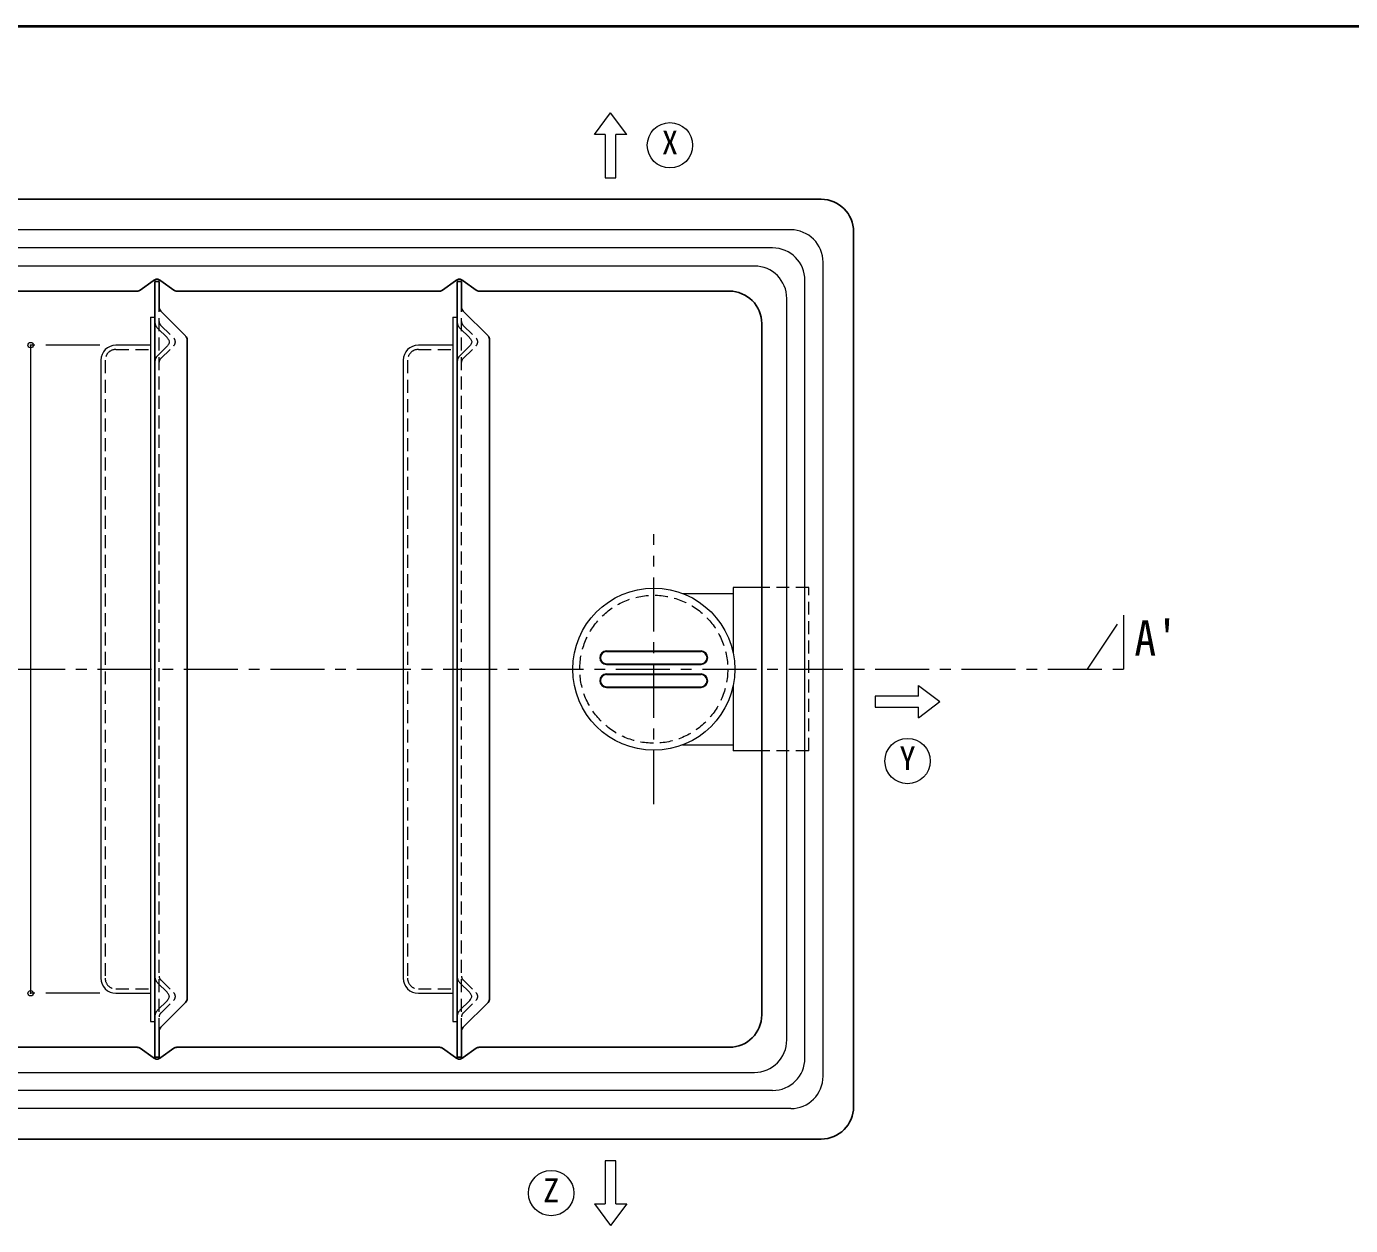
# Model space of a CAD drawing. Units: millimetres at full size, sheet at 1:10; details may follow other scales. Extents: x -2106 to 1944, y -1394 to 1416.
# Drawn here: x -837 to 389, y 306 to 1416 of the extents above; entities that cross this region are included whole.
import ezdxf
from ezdxf.enums import TextEntityAlignment as Align

# ---------------------------------------------------------------- set-up
doc = ezdxf.new("R2010")
doc.units = ezdxf.units.MM
doc.header["$LTSCALE"] = 10
doc.header["$PDMODE"] = 32
doc.header["$PDSIZE"] = 5
doc.linetypes.add('CHAIN1', pattern=[8, 5, -1, 1, -1])
doc.linetypes.add('DASHED1', pattern=[1.8, 1.2, -0.6])
doc.layers.add('0-0_ﾚｲﾔ1', color=7, linetype='Continuous', lineweight=18)
doc.styles.add('ＭＳ ゴシック', font='')
doc.styles.get('ＭＳ ゴシック').set_extended_font_data('MS Gothic')

msp = doc.modelspace()

# ---------------------------------------------------------------- linework, layer by layer
at = {"layer": '0-0_ﾚｲﾔ1', "color": 1, "lineweight": 40}
msp.add_line((1944.28, 1416.27), (-2105.72, 1416.27), dxfattribs=at)
at = {"layer": '0-0_ﾚｲﾔ1', "color": 4, "lineweight": 9}
for p, q in [((-280.72, 1316.27), (-295.72, 1336.27)), ((-280.72, 1316.27), (-290.72, 1316.27)), ((-290.72, 1276.27), (-290.72, 1316.27)), ((-128.93, 1228.06), (-1582.51, 1228.06)), ((-162.51, 1194.48), (-1548.93, 1194.48)), ((-98.93, 444.48), (-98.93, 1198.06)), ((-132.51, 478.06), (-132.51, 1164.48)), ((-721.72, 1147.27), (-721.72, 495.27)), ((-721.72, 1147.27), (-717.72, 1147.27)), ((-441.72, 1147.27), (-441.72, 495.27)), ((-441.72, 1147.27), (-437.72, 1147.27)), ((-832.72, 1121.27), (-832.72, 521.27)), ((-721.72, 1121.27), (-753.72, 1121.27)), ((-441.72, 1121.27), (-473.72, 1121.27)), ((-767.72, 1107.27), (-767.72, 535.27)), ((-487.72, 1107.27), (-487.72, 535.27)), ((-182.22, 896.77), (-182.22, 836.2)), ((-155.72, 896.77), (-182.22, 896.77)), ((-229.06, 891.37), (-182.22, 891.37)), ((-299.47, 838.15), (-211.97, 838.15)), ((-299.47, 816.9), (-211.97, 816.9)), ((-299.47, 804.4), (-211.97, 804.4)), ((-182.22, 806.35), (-182.22, 745.77)), ((-10.72, 806.27), (9.28, 791.27)), ((-10.72, 796.27), (-10.72, 806.27)), ((-50.72, 786.27), (-10.72, 786.27)), ((-10.72, 776.27), (9.28, 791.27)), ((-10.72, 776.27), (-10.72, 786.27)), ((-229.06, 751.17), (-182.22, 751.17)), ((-155.72, 745.77), (-182.22, 745.77)), ((-753.72, 521.27), (-721.72, 521.27)), ((-473.72, 521.27), (-441.72, 521.27)), ((-721.72, 495.27), (-717.72, 495.27)), ((-441.72, 495.27), (-437.72, 495.27)), ((-1548.93, 448.06), (-162.51, 448.06)), ((-128.93, 414.48), (-1582.51, 414.48)), ((-290.72, 326.27), (-290.72, 366.27)), ((-310.72, 326.27), (-300.72, 326.27)), ((-310.72, 326.27), (-295.72, 306.27))]:
    msp.add_line(p, q, dxfattribs=at)
at = {"layer": '0-0_ﾚｲﾔ1', "color": 5, "lineweight": 25}
for p, q in [((-1610.72, 1256.27), (-100.72, 1256.27)), ((-70.72, 1226.27), (-70.72, 416.27)), ((-731.2, 1172.22), (-719.29, 1180.84)), ((-713.72, 1180.34), (-717.72, 1180.34)), ((-717.72, 462.21), (-717.72, 1180.34)), ((-713.72, 1180.34), (-713.72, 1156.34)), ((-700.24, 1172.22), (-712.15, 1180.84)), ((-451.2, 1172.22), (-439.29, 1180.84)), ((-433.72, 1180.34), (-437.72, 1180.34)), ((-437.72, 462.21), (-437.72, 1180.34)), ((-433.72, 1180.34), (-433.72, 1156.34)), ((-420.24, 1172.22), (-432.15, 1180.84)), ((-734.13, 1171.27), (-977.31, 1171.27)), ((-697.31, 1171.27), (-454.13, 1171.27)), ((-417.31, 1171.27), (-185.72, 1171.27)), ((-689.18, 1129.74), (-712.26, 1152.81)), ((-409.18, 1129.74), (-432.26, 1152.81)), ((-155.72, 501.27), (-155.72, 1141.27)), ((-687.72, 516.34), (-687.72, 1126.2)), ((-407.72, 516.34), (-407.72, 1126.2)), ((-299.47, 825.65), (-211.97, 825.65)), ((-689.18, 512.81), (-712.26, 489.74)), ((-409.18, 512.81), (-432.26, 489.74)), ((-713.72, 486.2), (-713.72, 462.21)), ((-433.72, 486.2), (-433.72, 462.21)), ((-734.13, 471.27), (-977.31, 471.27)), ((-731.2, 470.32), (-719.29, 461.71)), ((-700.24, 470.32), (-712.15, 461.71)), ((-697.31, 471.27), (-454.13, 471.27)), ((-451.2, 470.32), (-439.29, 461.71)), ((-420.24, 470.32), (-432.15, 461.71)), ((-417.31, 471.27), (-185.72, 471.27)), ((-713.72, 462.21), (-717.72, 462.21)), ((-433.72, 462.21), (-437.72, 462.21)), ((-100.72, 386.27), (-1610.72, 386.27))]:
    msp.add_line(p, q, dxfattribs=at)
at = {"layer": '0-0_ﾚｲﾔ1', "color": 3}
for p, q in [((-145.72, 1211.27), (-1565.72, 1211.27)), ((-115.72, 461.27), (-115.72, 1181.27)), ((-145.72, 431.27), (-1565.72, 431.27))]:
    msp.add_line(p, q, dxfattribs=at)
at = {"layer": '0-0_ﾚｲﾔ1', "linetype": 'DASHED1'}
for p, q in [((-713.72, 486.2), (-713.72, 1156.34)), ((-433.72, 486.2), (-433.72, 1156.34)), ((-715.02, 1136.73), (-706.29, 1128.19)), ((-712.22, 1139.59), (-700.22, 1127.85)), ((-706.29, 1128.19), (-706.01, 1127.82)), ((-435.02, 1136.73), (-426.29, 1128.19)), ((-432.22, 1139.59), (-420.22, 1127.85)), ((-426.29, 1128.19), (-426.01, 1127.82)), ((-715.02, 1111.81), (-706.29, 1120.36)), ((-712.22, 1108.95), (-700.22, 1120.7)), ((-706.01, 1120.73), (-706.29, 1120.36)), ((-706.01, 1127.82), (-705.54, 1127.18)), ((-705.54, 1121.36), (-706.01, 1120.73)), ((-705.54, 1127.18), (-705.11, 1126.55)), ((-705.11, 1122), (-705.54, 1121.36)), ((-705.11, 1126.55), (-704.74, 1125.91)), ((-704.74, 1122.63), (-705.11, 1122)), ((-704.74, 1125.91), (-704.47, 1125.28)), ((-704.47, 1123.27), (-704.74, 1122.63)), ((-704.47, 1125.28), (-704.32, 1124.64)), ((-704.32, 1123.9), (-704.47, 1123.27)), ((-704.32, 1124.64), (-704.29, 1124.27)), ((-704.29, 1124.27), (-704.32, 1123.9)), ((-435.02, 1111.81), (-426.29, 1120.36)), ((-432.22, 1108.95), (-420.22, 1120.7)), ((-426.01, 1120.73), (-426.29, 1120.36)), ((-426.01, 1127.82), (-425.54, 1127.18)), ((-425.54, 1121.36), (-426.01, 1120.73)), ((-425.54, 1127.18), (-425.11, 1126.55)), ((-425.11, 1122), (-425.54, 1121.36)), ((-425.11, 1126.55), (-424.74, 1125.91)), ((-424.74, 1122.63), (-425.11, 1122)), ((-424.74, 1125.91), (-424.47, 1125.28)), ((-424.47, 1123.27), (-424.74, 1122.63)), ((-424.47, 1125.28), (-424.32, 1124.64)), ((-424.32, 1123.9), (-424.47, 1123.27)), ((-424.32, 1124.64), (-424.29, 1124.27)), ((-424.29, 1124.27), (-424.32, 1123.9)), ((-715.02, 530.73), (-706.29, 522.19)), ((-712.22, 533.59), (-700.22, 521.85)), ((-435.02, 530.73), (-426.29, 522.19)), ((-432.22, 533.59), (-420.22, 521.85)), ((-715.02, 505.81), (-706.29, 514.36)), ((-712.22, 502.95), (-700.22, 514.7)), ((-435.02, 505.81), (-426.29, 514.36)), ((-432.22, 502.95), (-420.22, 514.7))]:
    msp.add_line(p, q, dxfattribs=at)
at = {"layer": '0-0_ﾚｲﾔ1', "color": 4, "linetype": 'CHAIN1', "lineweight": 9}
for p, q in [((-768.72, 1121.27), (-832.72, 1121.27)), ((-255.72, 696.27), (-255.72, 946.27)), ((-1890.72, 821.27), (179.28, 821.27)), ((-768.72, 521.27), (-832.72, 521.27))]:
    msp.add_line(p, q, dxfattribs=at)
at = {"layer": '0-0_ﾚｲﾔ1', "color": 4, "linetype": 'DASHED1', "lineweight": 9}
for p, q in [((-753.72, 1117.27), (-717.72, 1117.27)), ((-473.72, 1117.27), (-437.72, 1117.27)), ((-763.72, 1107.27), (-763.72, 535.27)), ((-483.72, 1107.27), (-483.72, 535.27)), ((-112.22, 896.77), (-155.72, 896.77)), ((-112.22, 745.77), (-112.22, 896.77)), ((-112.22, 745.77), (-155.72, 745.77)), ((-753.72, 525.27), (-717.72, 525.27)), ((-473.72, 525.27), (-437.72, 525.27))]:
    msp.add_line(p, q, dxfattribs=at)
at = {"layer": '0-0_ﾚｲﾔ1'}
for p, q in [((-299.47, 837.52), (-211.97, 837.52)), ((-299.47, 826.27), (-211.97, 826.27)), ((-299.47, 816.27), (-211.97, 816.27)), ((-299.47, 805.02), (-211.97, 805.02))]:
    msp.add_line(p, q, dxfattribs=at)
at = {"layer": '0-0_ﾚｲﾔ1', "color": 4, "lineweight": 9}
for points in [[(-300.72, 1316.27), (-310.72, 1316.27), (-295.72, 1336.27)], [(-300.72, 1316.27), (-300.72, 1276.27), (-290.72, 1276.27)], [(-10.72, 796.27), (-50.72, 796.27), (-50.72, 786.27)], [(-290.72, 366.27), (-300.72, 366.27), (-300.72, 326.27)], [(-290.72, 326.27), (-280.72, 326.27), (-295.72, 306.27)]]:
    msp.add_lwpolyline(points, dxfattribs=at)
at = {"layer": '0-0_ﾚｲﾔ1', "color": 5, "lineweight": 25}
for points in [[(-719.29, 1180.84), (-718.96, 1181.05), (-718.38, 1181.4), (-717.8, 1181.72), (-717.22, 1182), (-716.64, 1182.2), (-716.06, 1182.32), (-715.72, 1182.34), (-715.38, 1182.32), (-714.8, 1182.2), (-714.22, 1182), (-713.64, 1181.72), (-713.06, 1181.4), (-712.48, 1181.05), (-712.15, 1180.84)], [(-439.29, 1180.84), (-438.96, 1181.05), (-438.38, 1181.4), (-437.8, 1181.72), (-437.22, 1182), (-436.64, 1182.2), (-436.06, 1182.32), (-435.72, 1182.34), (-435.38, 1182.32), (-434.8, 1182.2), (-434.22, 1182), (-433.64, 1181.72), (-433.06, 1181.4), (-432.48, 1181.05), (-432.15, 1180.84)], [(-719.29, 461.71), (-718.96, 461.5), (-718.38, 461.14), (-717.8, 460.82), (-717.22, 460.55), (-716.64, 460.34), (-716.06, 460.23), (-715.72, 460.21), (-715.38, 460.23), (-714.8, 460.34), (-714.22, 460.55), (-713.64, 460.82), (-713.06, 461.14), (-712.48, 461.5), (-712.15, 461.71)], [(-439.29, 461.71), (-438.96, 461.5), (-438.38, 461.14), (-437.8, 460.82), (-437.22, 460.55), (-436.64, 460.34), (-436.06, 460.23), (-435.72, 460.21), (-435.38, 460.23), (-434.8, 460.34), (-434.22, 460.55), (-433.64, 460.82), (-433.06, 461.14), (-432.48, 461.5), (-432.15, 461.71)]]:
    msp.add_lwpolyline(points, dxfattribs=at)
at = {"layer": '0-0_ﾚｲﾔ1', "color": 4, "linetype": 'CHAIN1', "lineweight": 9}
msp.add_lwpolyline([(145.95, 821.27), (179.28, 871.27), (179.28, 821.27)], dxfattribs=at)
at = {"layer": '0-0_ﾚｲﾔ1', "linetype": 'DASHED1'}
for points in [[(-706.29, 514.36), (-706.01, 514.73), (-705.54, 515.36), (-705.11, 516), (-704.74, 516.63), (-704.47, 517.27), (-704.32, 517.9), (-704.29, 518.27), (-704.32, 518.64), (-704.47, 519.28), (-704.74, 519.91), (-705.11, 520.55), (-705.54, 521.18), (-706.01, 521.82), (-706.29, 522.19)], [(-426.29, 514.36), (-426.01, 514.73), (-425.54, 515.36), (-425.11, 516), (-424.74, 516.63), (-424.47, 517.27), (-424.32, 517.9), (-424.29, 518.27), (-424.32, 518.64), (-424.47, 519.28), (-424.74, 519.91), (-425.11, 520.55), (-425.54, 521.18), (-426.01, 521.82), (-426.29, 522.19)]]:
    msp.add_lwpolyline(points, dxfattribs=at)
at = {"layer": '0-0_ﾚｲﾔ1'}
for centre, radius in [((-240.72, 1306.27), 21), ((-255.72, 821.27), 75), ((-20.72, 736.27), 21), ((-350.72, 336.27), 21)]:
    msp.add_circle(centre, radius, dxfattribs=at)
at = {"layer": '0-0_ﾚｲﾔ1', "color": 4, "linetype": 'DASHED1', "lineweight": 9}
msp.add_circle((-255.72, 821.27), 68.5, dxfattribs=at)
at = {"layer": '0-0_ﾚｲﾔ1', "color": 5, "lineweight": 25}
for centre, radius, start, end in [((-100.72, 1226.27), 30, 0, 90), ((-734.13, 1176.27), 5, 270, 305.88851), ((-697.31, 1176.27), 5, 234.11149, 270), ((-454.13, 1176.27), 5, 270, 305.88851), ((-417.31, 1176.27), 5, 234.11149, 270), ((-185.72, 1141.27), 30, 0, 90), ((-708.72, 1156.34), 5, 180, 225), ((-428.72, 1156.34), 5, 180, 225), ((-692.72, 1126.2), 5, 0, 45), ((-412.72, 1126.2), 5, 0, 45), ((-692.72, 516.34), 5, 315, 0), ((-412.72, 516.34), 5, 315, 0), ((-185.72, 501.27), 30, 270, 0), ((-708.72, 486.2), 5, 135, 180), ((-428.72, 486.2), 5, 135, 180), ((-734.13, 466.27), 5, 54.11149, 90), ((-697.31, 466.27), 5, 90, 125.88851), ((-454.13, 466.27), 5, 54.11149, 90), ((-417.31, 466.27), 5, 90, 125.88851), ((-100.72, 416.27), 30, 270, 0)]:
    msp.add_arc(centre, radius, start, end, dxfattribs=at)
at = {"layer": '0-0_ﾚｲﾔ1', "color": 4, "lineweight": 9}
for centre, radius, start, end in [((-128.93, 1198.06), 30, 0, 90), ((-162.51, 1164.48), 30, 0, 90), ((-753.72, 1107.27), 14, 90, 180), ((-473.72, 1107.27), 14, 90, 180), ((-299.47, 831.9), 6.25, 90, 270), ((-211.97, 831.9), 6.25, 270, 90), ((-299.47, 810.65), 6.25, 90, 270), ((-211.97, 810.65), 6.25, 270, 90), ((-753.72, 535.27), 14, 180, 270), ((-473.72, 535.27), 14, 180, 270), ((-162.51, 478.06), 30, 270, 0), ((-128.93, 444.48), 30, 270, 0)]:
    msp.add_arc(centre, radius, start, end, dxfattribs=at)
at = {"layer": '0-0_ﾚｲﾔ1', "color": 3}
for centre, start, end in [((-145.72, 1181.27), 0, 90), ((-145.72, 461.27), 270, 0)]:
    msp.add_arc(centre, 30, start, end, dxfattribs=at)
at = {"layer": '0-0_ﾚｲﾔ1', "linetype": 'DASHED1'}
for centre, radius, start, end in [((-708.72, 1143.16), 9, 180, 225.6053), ((-708.72, 1143.16), 5, 180, 225.6053), ((-428.72, 1143.16), 9, 180, 225.6053), ((-428.72, 1143.16), 5, 180, 225.6053), ((-703.72, 1124.27), 5, 314.3947, 45.6053), ((-423.72, 1124.27), 5, 314.3947, 45.6053), ((-708.72, 1105.38), 9, 134.3947, 180), ((-708.72, 1105.38), 5, 134.3947, 180), ((-428.72, 1105.38), 9, 134.3947, 180), ((-428.72, 1105.38), 5, 134.3947, 180), ((-708.72, 537.16), 9, 180, 225.6053), ((-708.72, 537.16), 5, 180, 225.6053), ((-428.72, 537.16), 9, 180, 225.6053), ((-428.72, 537.16), 5, 180, 225.6053), ((-703.72, 518.27), 5, 314.3947, 45.6053), ((-423.72, 518.27), 5, 314.3947, 45.6053), ((-708.72, 499.38), 9, 134.3947, 180), ((-708.72, 499.38), 5, 134.3947, 180), ((-428.72, 499.38), 9, 134.3947, 180), ((-428.72, 499.38), 5, 134.3947, 180)]:
    msp.add_arc(centre, radius, start, end, dxfattribs=at)
at = {"layer": '0-0_ﾚｲﾔ1', "color": 4, "linetype": 'DASHED1', "lineweight": 9}
for centre, start, end in [((-753.72, 1107.27), 90, 180), ((-473.72, 1107.27), 90, 180), ((-753.72, 535.27), 180, 270), ((-473.72, 535.27), 180, 270)]:
    msp.add_arc(centre, 10, start, end, dxfattribs=at)
at = {"layer": '0-0_ﾚｲﾔ1'}
for centre, start, end in [((-299.47, 831.9), 90, 270), ((-211.97, 831.9), 270, 90), ((-299.47, 810.65), 90, 270), ((-211.97, 810.65), 270, 90)]:
    msp.add_arc(centre, 5.62, start, end, dxfattribs=at)
at = {"layer": '0-0_ﾚｲﾔ1', "color": 1}
for p in [(-832.72, 1121.27), (-832.72, 521.27)]:
    msp.add_point(p, dxfattribs=at)

# ---------------------------------------------------------------- texts
at = {"layer": '0-0_ﾚｲﾔ1', "style": 'ＭＳ ゴシック'}
for s, p in [('X', (-248.22, 1291.27)), ('Y', (-28.22, 721.27)), ('Z', (-358.22, 321.27))]:
    msp.add_text(s, height=21.99, dxfattribs=at).set_placement(p, align=Align.BOTTOM_LEFT)
at = {"layer": '0-0_ﾚｲﾔ1', "style": 'ＭＳ ゴシック', "width": 0.9}
msp.add_text("A'", height=32.99, dxfattribs=at).set_placement((189.28, 823.77), align=Align.BOTTOM_LEFT)

doc.saveas('drawing.dxf')
